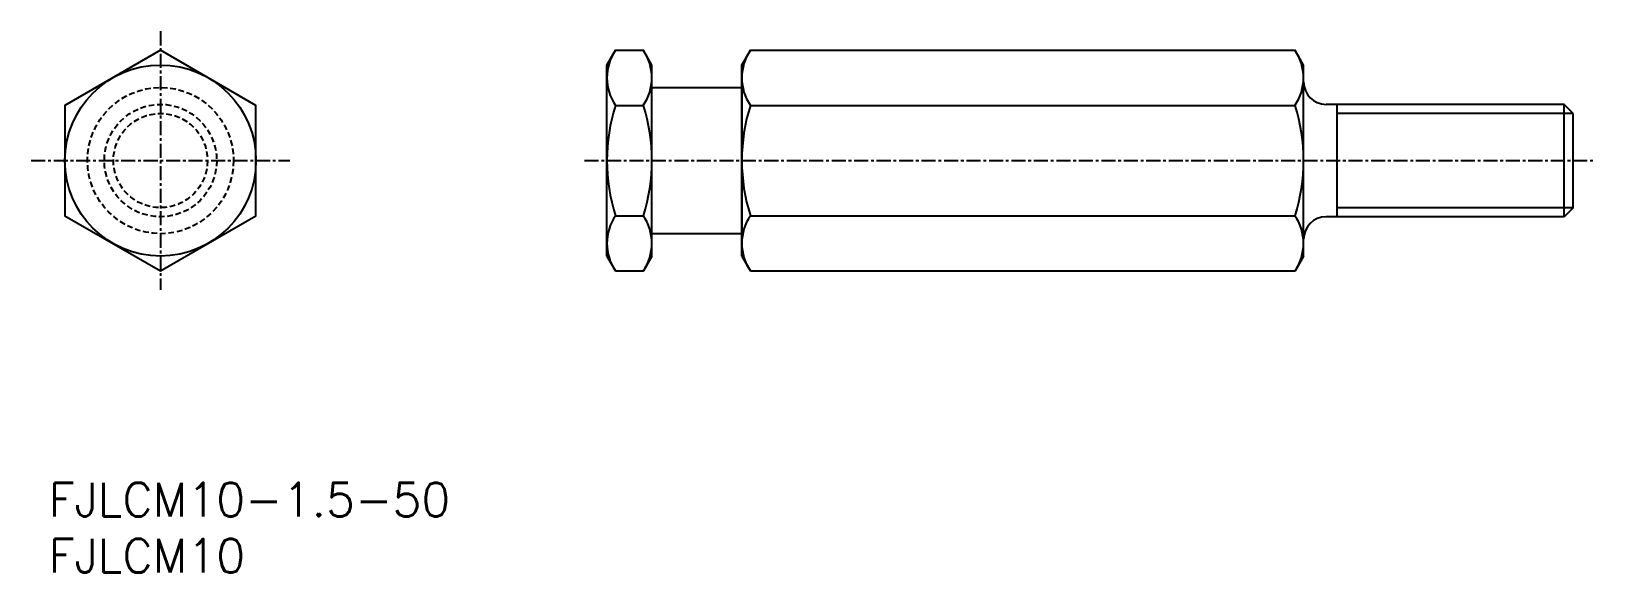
# Model space of a CAD drawing. Extents: x 69 to 208, y 77 to 125.
import ezdxf
from ezdxf.enums import TextEntityAlignment as Align

# ---------------------------------------------------------------- set-up
doc = ezdxf.new("R2010")
doc.units = 0
doc.linetypes.add('CENTER', pattern=[2, 1.25, -0.25, 0.25, -0.25])
doc.linetypes.add('DASHED', pattern=[0.75, 0.5, -0.25])
doc.layers.get('0').update_dxf_attribs({"linetype": 'CONTINUOUS'})
doc.layers.add('CENTER', color=1, linetype='CENTER')
doc.styles.get("Standard").update_dxf_attribs({"font": 'txt.shx', "bigfont": 'extfont.shx'})

msp = doc.modelspace()

# ---------------------------------------------------------------- linework, layer by layer
at = {"color": 7, "linetype": 'CONTINUOUS'}
for p, q in [((120.06, 122.46), (120.82, 123.77)), ((120.82, 123.77), (123.3, 123.77)), ((124.06, 122.46), (123.3, 123.77)), ((132.06, 122.46), (132.82, 123.77)), ((132.82, 123.77), (181.3, 123.77)), ((182.06, 122.46), (181.3, 123.77)), ((84.57, 121.32), (84.57, 121.32)), ((120.06, 105.46), (120.06, 122.46)), ((124.06, 105.46), (124.06, 122.46)), ((124.06, 105.46), (124.06, 122.46)), ((132.06, 105.46), (132.06, 122.46)), ((182.06, 105.46), (182.06, 122.46)), ((182.06, 105.46), (182.06, 122.46)), ((86.7, 120.09), (86.7, 120.09)), ((124.06, 120.46), (132.06, 120.46)), ((132.06, 120.46), (132.06, 107.46)), ((120.82, 118.86), (123.3, 118.86)), ((132.82, 118.86), (181.3, 118.86)), ((205.25, 118.96), (184.06, 118.96)), ((185.06, 108.96), (185.06, 118.96)), ((205.25, 108.96), (205.25, 118.96)), ((206.06, 118.15), (205.25, 118.96)), ((206.06, 109.77), (206.06, 118.15)), ((120.82, 109.05), (123.3, 109.05)), ((132.82, 109.05), (181.3, 109.05)), ((205.25, 108.96), (184.06, 108.96)), ((206.06, 109.77), (205.25, 108.96)), ((132.06, 107.46), (124.06, 107.46)), ((120.06, 105.46), (120.82, 104.14)), ((124.06, 105.46), (123.3, 104.14)), ((132.06, 105.46), (132.82, 104.14)), ((182.06, 105.46), (181.3, 104.14)), ((120.82, 104.14), (123.3, 104.14)), ((132.82, 104.14), (181.3, 104.14))]:
    msp.add_line(p, q, dxfattribs=at)
at = {"color": 3, "linetype": 'CONTINUOUS'}
for p, q in [((206.06, 118.15), (185.06, 118.15)), ((206.06, 109.77), (185.06, 109.77))]:
    msp.add_line(p, q, dxfattribs=at)
at = {"color": 7, "linetype": 'CONTINUOUS'}
msp.add_lwpolyline([(80.32, 123.77), (71.82, 118.86), (71.82, 109.05), (80.32, 104.14), (88.82, 109.05), (88.82, 118.86), (80.32, 123.77)], dxfattribs=at)
msp.add_circle((80.32, 113.96), 8.5, dxfattribs=at)
at = {"color": 3, "linetype": 'DASHED'}
for radius in [6.5, 5, 4.19]:
    msp.add_circle((80.32, 113.96), radius, dxfattribs=at)
at = {"color": 7, "linetype": 'CONTINUOUS'}
for centre, radius, start, end in [((124.4, 121.32), 4.34, 145.6157, 214.3843), ((119.71, 121.32), 4.34, 325.6157, 34.3843), ((136.4, 121.32), 4.34, 145.6157, 214.3843), ((177.71, 121.32), 4.34, 325.6157, 34.3843), ((184.06, 120.96), 2, 180, 270), ((136.3, 113.96), 16.24, 162.412, 197.588), ((107.82, 113.96), 16.24, 342.412, 17.588), ((148.3, 113.96), 16.24, 162.412, 197.588), ((165.82, 113.96), 16.24, 342.412, 17.588), ((124.4, 106.6), 4.34, 145.6157, 214.3843), ((119.71, 106.6), 4.34, 325.6157, 34.3843), ((136.4, 106.6), 4.34, 145.6157, 214.3843), ((177.71, 106.6), 4.34, 325.6157, 34.3843), ((184.06, 106.96), 2, 90, 180)]:
    msp.add_arc(centre, radius, start, end, dxfattribs=at)
at = {"layer": 'CENTER', "color": 1, "linetype": 'CENTER'}
for p, q in [((80.32, 125.46), (80.32, 102.46)), ((68.82, 113.96), (91.82, 113.96)), ((118.06, 113.96), (208.06, 113.96))]:
    msp.add_line(p, q, dxfattribs=at)

# ---------------------------------------------------------------- texts
at = {"color": 7, "linetype": 'CONTINUOUS'}
for s, p in [('FJLCM10-1.5-50', (70.37, 83.81)), ('FJLCM10', (70.37, 78.81))]:
    msp.add_text(s, height=3, dxfattribs=at).set_placement(p, align=Align.MIDDLE_LEFT)

doc.saveas('drawing.dxf')
